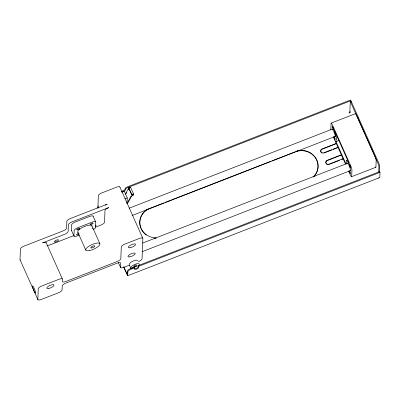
<?xml version="1.0" encoding="UTF-8"?>
<svg xmlns="http://www.w3.org/2000/svg" width="400" height="400" viewBox="0 0 400 400"><rect width="100%" height="100%" fill="white"/><g stroke="black" fill="none" stroke-linecap="round" stroke-linejoin="round"><path stroke-width="0.6" d="M97.875 208.07L98.37 195.605A3.945 1.245 -24.1 0 1 102.06 192.82L116.36 187.25A3.945 1.245 -24.1 0 1 119.94 187.21M98.105 208.13L98.2 205.73M127.02 203.74L127.25 197.885L124.195 191.055L121.945 191.93M131.04 268.54L131.085 267.37A4.39 1.385 -24.1 0 1 135.195 264.265A4.39 1.385 -24.1 0 1 139.18 264.215L139.135 265.39L131.04 268.54L129.51 265.125L129.555 263.95A4.39 1.385 -24.1 0 1 133.665 260.85A4.39 1.385 -24.1 0 1 137.65 260.8M123.68 266.765L127.395 274.955L127.565 270.89A3.285 1.035 -24.1 0 1 130.64 268.565L134.275 267.15L134.225 268.43A2.235 0.705 -24.1 0 0 136.255 268.405A2.235 0.705 -24.1 0 0 138.345 266.825L138.395 265.545L379.675 171.62L380 172.35L379.795 177.535L127.71 275.735L123.665 267.06M134.275 267.15L134.55 269.16A2.235 0.705 -24.1 0 0 136.58 269.135A2.235 0.705 -24.1 0 0 138.67 267.555L138.395 265.545M330.805 129.765L331.06 123.365A3.945 0.58 68.7 0 1 332.645 125.41L350.47 165.265A3.945 0.58 68.7 0 1 351.945 170.055L351.69 176.455A3.945 0.58 68.7 0 1 350.105 174.41L348.58 170.995M345.985 163.95L335.99 141.61L336.075 139.515A7.23 1.06 68.7 0 0 334.34 131.49L334.38 130.54L348.645 162.425L348.605 163.375A7.23 1.06 68.7 0 0 346.57 162.97L346.525 164.02M379.47 172.29L379.705 166.36A3.285 0.48 68.7 0 0 378.48 162.37L351.06 101.075L350.285 101.375L349.835 112.6C349.02 113.435 349.205 111.38 350.45 111.93M351.01 102.32L351.06 101.075M378.72 172L378.93 166.665A3.285 0.48 68.7 0 0 377.705 162.675L350.285 101.375M127.71 275.735L127.89 271.615A3.285 1.035 -24.1 0 1 130.965 269.295L134.6 267.88M378.63 177.985L378.37 177.82M131.595 194.545L132.05 194.245A2.43 0.77 -24.1 0 1 133.74 194.455A2.43 0.77 -24.1 0 1 131.685 196.03L127.43 203.575L127.02 203.7L130.895 196.42A0.92 0.29 -24.1 0 1 131.65 195.885A1.97 0.62 -24.1 0 0 133.32 194.61A1.97 0.62 -24.1 0 0 131.95 194.44L131.595 194.545L128.54 187.715L128.995 187.415A2.43 0.77 -24.1 0 1 130.645 187.745M125.345 194.27L127.84 189.59A0.92 0.29 -24.1 0 1 128.595 189.055A1.97 0.62 -24.1 0 0 129.465 188.595M126.035 193.625L126.59 192.585M128.285 189.415L128.625 189.195A2.43 0.77 -24.1 0 0 129.19 188.93M121.505 191.405L122.65 190.96A2.63 0.83 -24.1 0 0 125.11 189.1L125.13 188.64A2.63 0.83 -24.1 0 1 127.59 186.785L350.57 99.98L350.895 100.71L127.915 187.515A2.63 0.83 -24.1 0 0 125.455 189.37L125.435 189.83A2.63 0.83 -24.1 0 1 123.605 191.41M121.83 192.135L122.975 191.685M125 198.765L127.25 197.885M331.125 123.125L355.365 113.69M129.085 208.225L332.325 129.105M74.095 235.49L49.685 244.995A3.945 1.245 -24.1 0 1 47.135 245.595M95.595 227.12L100.825 225.085A3.945 1.245 -24.1 0 0 104.52 222.3L104.99 210.41A3.945 1.245 -24.1 0 1 108.685 207.62L72.085 221.87A3.945 1.245 -24.1 0 0 68.395 224.655L68.115 231.605A3.945 1.245 -24.1 0 1 64.425 234.395L42.615 242.885A3.945 1.245 -24.1 0 1 46.195 242.84M79.24 235.18L77.52 235.845A3.945 1.245 -24.1 0 1 73.94 235.89L74.155 230.495A3.945 1.245 -24.1 0 1 77.845 227.705L92.145 222.14A3.945 1.245 -24.1 0 1 95.73 222.095L95.51 227.49A3.945 1.245 -24.1 0 1 93.645 229.39M149.915 208.36L163.85 202.935M165.015 202.48L270.705 161.335M271.865 160.885L295.095 151.845M132.01 215.535L335.25 136.415M335.99 141.61L338.85 140.495M336.62 143.28L322.105 148.93A2.235 2.095 2.3 0 0 320.91 151.665A2.235 2.095 2.3 0 0 323.835 152.8L338.35 147.15M336.605 143.57L322.095 149.22A2.235 2.095 2.3 0 0 322.115 153.09M323.825 153.09L331.955 149.93M333.115 149.475L337.76 147.67M341.715 154.665L327.2 160.315A2.235 2.095 2.3 0 0 326.005 163.055A2.235 2.095 2.3 0 0 328.93 164.185L343.445 158.535M341.7 154.96L327.185 160.61A2.235 2.095 2.3 0 0 325.995 163.345M329.5 164.255L339.37 160.41M341.69 159.505L343.435 158.83M142.57 243.085L347.965 163.13M142.005 251.755L350.89 170.44M351.625 176.695L375.86 167.26M129.51 265.125L124.055 267.245A3.945 1.245 -24.1 0 1 120.475 267.29L120.64 263.15A3.945 1.245 -24.1 0 0 117.06 263.195L65.92 283.1A3.945 1.245 -24.1 0 0 62.23 285.89L62.065 290.03A3.945 1.245 -24.1 0 1 58.375 292.815L41.41 299.42A3.945 1.245 -24.1 0 1 37.83 299.465L38.255 288.715A3.945 1.245 -24.1 0 1 41.95 285.93L58.915 279.325A3.945 1.245 -24.1 0 1 62.495 279.28L62.405 281.475A3.945 1.245 -24.1 0 0 65.985 281.435L117.125 261.525A3.945 1.245 -24.1 0 0 120.82 258.74L121.29 246.85A3.945 1.245 -24.1 0 1 124.985 244.06L139.28 238.495A3.945 1.245 -24.1 0 1 142.865 238.45L142.045 258.89A3.945 1.245 -24.1 0 1 138.355 261.68M138.72 266.275L380 172.35M128.54 187.715L128.895 187.605A1.97 0.62 -24.1 0 1 129.325 187.5M334.36 136.64L335.07 138.235L335.025 139.425L333.835 136.77M349.64 170.805L350.355 172.395L350.305 173.585L349.115 170.93M333.295 136.835L345.52 164.16M130.69 187.515L133.75 194.345M128.645 187.52L131.7 194.355M119.83 186.9L142.755 238.145M118.35 262.595L120.585 267.595M93.07 216.095L95.62 221.79M91.85 225.71L99.85 243.585M77.82 232.275L85.815 250.155M71.505 230.505L74.05 236.195M46.085 242.535L62.385 278.975M20.11 259.915L37.94 299.77M349.305 112.89L349.09 112.285M78.26 232.635A7.755 2.45 -24.1 0 1 83.455 226.935A7.755 2.45 -24.1 0 1 91.985 226.21M79.135 234.09A1.66 0.525 -24.1 0 1 76.585 234.83A1.66 0.525 -24.1 0 1 78.49 233.39M92.5 228.085A1.66 0.525 -24.1 0 1 92.715 228.685M93.18 216.405A3.945 1.245 -24.1 0 0 89.6 216.445L75.3 222.015A3.945 1.245 -24.1 0 0 71.61 224.8L71.395 230.195A3.945 1.245 -24.1 0 0 71.855 230.69M20.46 260.105A3.945 1.245 -24.1 0 1 20 259.61L20.43 248.86A3.945 1.245 -24.1 0 1 24.12 246.075L62.9 230.98A3.945 1.245 -24.1 0 0 66.59 228.19L66.865 221.24A3.945 1.245 -24.1 0 1 70.555 218.455L107.155 204.205A3.945 1.245 -24.1 0 0 105.33 205.095M95.48 225.13A2.27 0.715 -24.1 0 1 95.435 226.25M357.795 117.16A2.235 0.33 68.7 0 1 358.02 117.635M350.26 112.74A1.26 0.4 -24.1 0 1 349.73 113.055M156.105 238.235A16.565 15.53 2.3 0 1 154.255 238.105M146.32 235.03A16.565 15.53 2.3 0 1 141.065 228.65M140.835 228.115A16.565 15.53 2.3 0 1 149.35 208.59M295.665 151.63A16.565 15.53 2.3 0 1 315.145 157.44A16.565 15.53 2.3 0 1 313.92 176.535M328.92 164.48A2.235 2.095 2.3 0 1 328.355 164.62M327.775 164.62A2.235 2.095 2.3 0 1 327.21 164.48M326.7 164.205A2.235 2.095 2.3 0 1 326.285 163.82M156.12 237.94A16.565 15.53 2.3 0 1 140.29 226.15A16.565 15.53 2.3 0 1 148.26 208.82M296.855 150.975A16.565 15.53 2.3 0 1 315.825 158.13A16.565 15.53 2.3 0 1 313.075 177.085M375.44 166.99A3.945 0.58 68.7 0 0 375.925 167.02L376.18 160.62A3.945 0.58 68.7 0 0 374.71 155.83L356.88 115.975A3.945 0.58 68.7 0 0 355.295 113.93M332.225 129.455A3.945 0.58 68.7 0 1 334.385 132.91A3.945 0.58 68.7 0 1 334.795 136.255M347.535 163.295A3.945 0.58 68.7 0 1 349.635 166.99A3.945 0.58 68.7 0 1 350.295 170.595M89.165 250.6A7.755 2.45 -24.1 0 0 99.98 244.09A7.755 2.45 -24.1 0 0 89.35 245.925A7.755 2.45 -24.1 0 0 89.165 250.6M91.795 247.925A2.19 0.69 -24.1 0 0 94.85 246.085A2.19 0.69 -24.1 0 0 91.85 246.605A2.19 0.69 -24.1 0 0 91.795 247.925M77.485 229.87A1.66 0.525 -24.1 0 0 79.8 228.475A1.66 0.525 -24.1 0 0 77.525 228.87A1.66 0.525 -24.1 0 0 77.485 229.87M90.815 224.68A1.66 0.525 -24.1 0 0 93.13 223.285A1.66 0.525 -24.1 0 0 90.855 223.68A1.66 0.525 -24.1 0 0 90.815 224.68M32.71 287.28A3.945 0.58 68.7 0 0 35.36 293.195A3.945 0.58 68.7 0 0 34.115 288.18A3.945 0.58 68.7 0 0 32.71 287.28M55.34 241.98A2.27 0.715 -24.1 0 0 58.505 240.075A2.27 0.715 -24.1 0 0 55.395 240.615A2.27 0.715 -24.1 0 0 55.34 241.98M130.085 247.745A3.945 1.245 -24.1 0 0 135.585 244.435A3.945 1.245 -24.1 0 0 130.18 245.37A3.945 1.245 -24.1 0 0 130.085 247.745M129.72 256.89A3.945 1.245 -24.1 0 0 135.22 253.58A3.945 1.245 -24.1 0 0 129.815 254.515A3.945 1.245 -24.1 0 0 129.72 256.89M48.525 288.5A3.945 1.245 -24.1 0 0 54.025 285.19A3.945 1.245 -24.1 0 0 48.62 286.125A3.945 1.245 -24.1 0 0 48.525 288.5M134.355 266.585A1.645 0.52 -24.1 0 0 136.65 265.205A1.645 0.52 -24.1 0 0 134.395 265.595A1.645 0.52 -24.1 0 0 134.355 266.585M332.3 127.015A1.97 0.29 68.7 0 0 333.625 129.97A1.97 0.29 68.7 0 0 333.005 127.465A1.97 0.29 68.7 0 0 332.3 127.015M349.315 165.045A1.97 0.29 68.7 0 0 350.64 168.005A1.97 0.29 68.7 0 0 350.02 165.495A1.97 0.29 68.7 0 0 349.315 165.045"/></g></svg>
